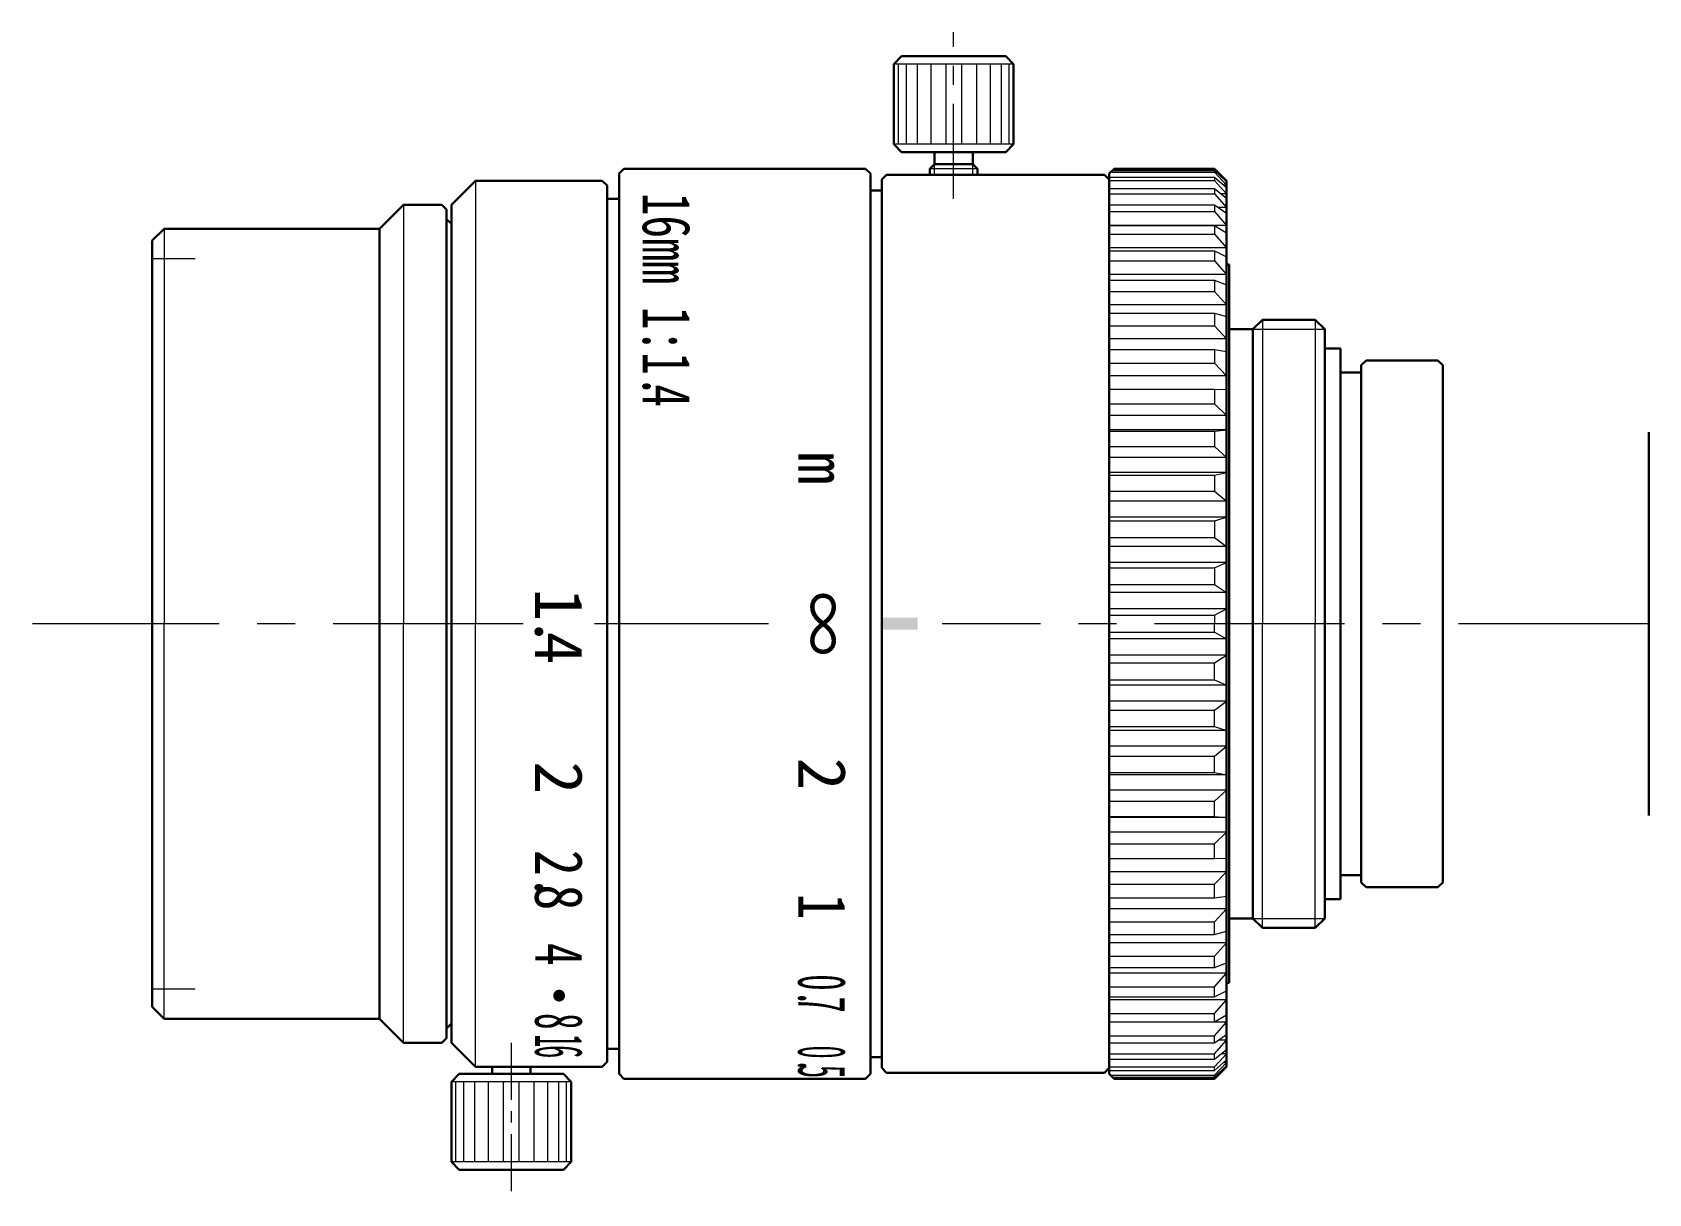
# Model space of a CAD drawing. Header units: millimetres. Extents: x 18 to 85.5, y 26.2 to 74.7.
import ezdxf
from ezdxf.enums import TextEntityAlignment as Align

# ---------------------------------------------------------------- set-up
doc = ezdxf.new("R2010")
doc.units = ezdxf.units.MM
doc.header["$LTSCALE"] = 0.25
doc.linetypes.add('CENTER', pattern=[50.8, 31.75, -6.35, 6.35, -6.35])
doc.layers.add('00_補助線', color=252, linetype='Continuous', lineweight=0, plot=False)
for name, color, linetype, lineweight in [('01_外形線', 7, 'Continuous', 30), ('02_ﾈｼﾞ（断面）・遮光線仕切り', 7, 'Continuous', 20), ('03_ﾈｼﾞ・ﾛｰﾚｯﾄ・遮光線', 7, 'Continuous', 9), ('04_中心線', 1, 'CENTER', 20), ('06_面取線', 7, 'Continuous', 9), ('09_文字', 2, 'Continuous', 20)]:
    doc.layers.add(name, color=color, linetype=linetype, lineweight=lineweight)
doc.styles.add('VS Standard', font='', dxfattribs={"height": 3})
doc.styles.get('VS Standard').set_extended_font_data('MS Gothic')

msp = doc.modelspace()

# ---------------------------------------------------------------- hatches: boundary and pattern name
at = {"layer": '01_外形線'}
h = msp.add_hatch(color=256, dxfattribs=at)
h.dxf.hatch_style = 1
h.paths.add_polyline_path([(54.956, 50.25), (53.456, 50.25), (53.456, 49.75), (54.956, 49.75)])
at = {"layer": '09_文字'}
h = msp.add_hatch(color=256, dxfattribs=at)
h.dxf.hatch_style = 1
h.paths.add_polyline_path([(39.982, 34.22, 1), (39.982, 34.72, 1)])

# ---------------------------------------------------------------- linework, layer by layer
at = {"layer": '00_補助線'}
for p, q in [((22.982, 65.25), (24.782, 65.25)), ((22.982, 34.75), (24.782, 34.75))]:
    msp.add_line(p, q, dxfattribs=at)
at = {"layer": '01_外形線'}
for p, q in [((54.281, 73.7), (53.956, 73.375)), ((58.631, 73.7), (54.281, 73.7)), ((58.631, 73.7), (58.956, 73.375)), ((53.956, 70.025), (53.956, 73.375)), ((58.956, 70.025), (58.956, 73.375)), ((54.281, 69.7), (53.956, 70.025)), ((58.631, 69.7), (54.281, 69.7)), ((55.656, 69.2), (55.656, 69.7)), ((57.256, 69.2), (57.256, 69.7)), ((58.631, 69.7), (58.956, 70.025)), ((42.682, 69), (42.482, 68.8)), ((42.682, 69), (52.782, 69)), ((52.982, 68.8), (52.782, 69)), ((55.456, 69), (55.656, 69.2)), ((55.456, 68.75), (55.456, 69)), ((57.256, 69.2), (55.656, 69.2)), ((57.256, 69.2), (57.456, 69)), ((57.456, 68.75), (57.456, 69)), ((62.956, 68.8), (63.156, 69)), ((63.156, 69), (67.356, 69)), ((67.356, 69), (67.856, 68.5)), ((35.482, 67.5), (36.482, 68.5)), ((36.482, 68.5), (41.782, 68.5)), ((41.982, 68.3), (41.782, 68.5)), ((41.982, 68.3), (41.982, 50)), ((42.482, 50), (42.482, 68.8)), ((52.982, 68.8), (52.982, 50)), ((53.456, 68.55), (53.656, 68.75)), ((53.456, 50), (53.456, 68.55)), ((53.656, 68.75), (62.756, 68.75)), ((62.756, 68.75), (62.956, 68.55)), ((62.956, 50), (62.956, 68.8)), ((67.856, 68.5), (67.856, 50)), ((41.982, 67.75), (42.482, 67.75)), ((52.982, 68.1), (53.456, 68.1)), ((32.482, 66.5), (33.482, 67.5)), ((33.482, 67.5), (35.082, 67.5)), ((35.082, 67.5), (35.282, 67.3)), ((35.282, 67.3), (35.282, 50)), ((35.282, 66.9), (35.482, 66.7)), ((35.482, 50), (35.482, 67.5)), ((22.982, 66), (23.482, 66.5)), ((23.482, 66.5), (32.482, 66.5)), ((32.482, 66.5), (32.482, 50)), ((35.482, 66.7), (35.482, 50)), ((22.982, 50), (22.982, 66)), ((67.856, 65), (67.956, 65)), ((67.956, 65), (67.956, 50)), ((67.956, 62.303), (68.956, 62.303)), ((68.956, 62.303), (69.353, 62.7)), ((68.956, 62.303), (68.956, 50)), ((69.353, 62.7), (71.559, 62.7)), ((71.956, 62.303), (71.559, 62.7)), ((71.956, 62.303), (71.956, 50)), ((72.618, 61.5), (71.956, 61.5)), ((72.618, 50), (72.618, 61.5)), ((73.482, 60.8), (73.682, 61)), ((73.482, 50), (73.482, 60.8)), ((73.682, 61), (76.682, 61)), ((76.682, 61), (76.882, 60.8)), ((76.882, 60.8), (76.882, 50)), ((72.618, 60.5), (73.482, 60.5)), ((85.482, 42), (85.482, 58)), ((22.982, 50), (22.982, 34)), ((32.482, 33.5), (32.482, 50)), ((35.282, 32.7), (35.282, 50)), ((35.482, 50), (35.482, 32.5)), ((41.982, 31.7), (41.982, 50)), ((42.482, 50), (42.482, 31.2)), ((52.982, 31.2), (52.982, 50)), ((53.456, 50), (53.456, 31.45)), ((62.956, 50), (62.956, 31.2)), ((67.856, 31.5), (67.856, 50)), ((67.956, 35), (67.956, 50)), ((68.956, 37.697), (68.956, 50)), ((71.956, 37.697), (71.956, 50)), ((72.618, 50), (72.618, 38.5)), ((73.482, 50), (73.482, 39.2)), ((76.882, 39.2), (76.882, 50)), ((72.618, 39.5), (73.482, 39.5)), ((73.482, 39.2), (73.682, 39)), ((76.682, 39), (76.882, 39.2)), ((72.618, 38.5), (71.956, 38.5)), ((73.682, 39), (76.682, 39)), ((67.956, 37.697), (68.956, 37.697)), ((68.956, 37.697), (69.353, 37.3)), ((69.353, 37.3), (71.559, 37.3)), ((71.956, 37.697), (71.559, 37.3)), ((67.856, 35), (67.956, 35)), ((22.982, 34), (23.482, 33.5)), ((23.482, 33.5), (32.482, 33.5)), ((32.482, 33.5), (33.482, 32.5)), ((35.282, 33.1), (35.482, 33.3)), ((33.482, 32.5), (35.082, 32.5)), ((35.082, 32.5), (35.282, 32.7)), ((35.482, 32.5), (36.482, 31.5)), ((41.982, 32.25), (42.482, 32.25)), ((52.982, 31.9), (53.456, 31.9)), ((35.807, 31.2), (35.482, 30.875)), ((40.157, 31.2), (35.807, 31.2)), ((36.482, 31.5), (41.782, 31.5)), ((37.182, 31.5), (37.182, 31.2)), ((38.782, 31.5), (38.782, 31.2)), ((40.157, 31.2), (40.482, 30.875)), ((41.982, 31.7), (41.782, 31.5)), ((42.682, 31), (42.482, 31.2)), ((52.982, 31.2), (52.782, 31)), ((53.456, 31.45), (53.656, 31.25)), ((53.656, 31.25), (62.756, 31.25)), ((62.756, 31.25), (62.956, 31.45)), ((62.956, 31.2), (63.156, 31)), ((67.356, 31), (67.856, 31.5)), ((35.482, 30.875), (35.482, 27.525)), ((40.482, 30.875), (40.482, 27.525)), ((42.682, 31), (52.782, 31)), ((63.156, 31), (67.356, 31)), ((35.807, 27.2), (35.482, 27.525)), ((40.157, 27.2), (35.807, 27.2)), ((40.157, 27.2), (40.482, 27.525))]:
    msp.add_line(p, q, dxfattribs=at)
at = {"layer": '02_ﾈｼﾞ（断面）・遮光線仕切り'}
for p, q in [((55.656, 68.75), (55.656, 69.2)), ((57.256, 68.75), (57.256, 69.2)), ((68.956, 62.303), (71.956, 62.303)), ((68.956, 37.697), (71.956, 37.697))]:
    msp.add_line(p, q, dxfattribs=at)
at = {"layer": '03_ﾈｼﾞ・ﾛｰﾚｯﾄ・遮光線'}
for p, q in [((63.012, 68.856), (67.356, 68.856)), ((63.085, 68.93), (67.356, 68.93)), ((67.356, 68.93), (67.856, 68.454)), ((67.356, 68.856), (67.856, 68.322)), ((62.956, 68.655), (67.356, 68.655)), ((62.956, 68.508), (67.356, 68.508)), ((62.956, 68.176), (67.356, 68.176)), ((67.356, 68.655), (67.856, 68.216)), ((67.356, 68.508), (67.856, 67.955)), ((67.356, 68.176), (67.856, 67.779)), ((67.856, 68.322), (67.735, 68.322)), ((62.956, 67.958), (67.356, 67.958)), ((67.356, 67.958), (67.856, 67.39)), ((67.856, 67.955), (67.635, 67.955)), ((62.956, 67.498), (67.356, 67.498)), ((62.956, 67.211), (67.356, 67.211)), ((67.356, 67.498), (67.856, 67.147)), ((67.356, 67.211), (67.856, 66.635)), ((67.856, 67.39), (67.51, 67.39)), ((67.856, 66.635), (62.956, 66.635)), ((62.956, 66.628), (67.356, 66.628)), ((62.956, 66.275), (67.356, 66.275)), ((67.356, 66.628), (67.856, 66.327)), ((67.356, 66.275), (67.856, 65.698)), ((67.856, 65.698), (62.956, 65.698)), ((62.956, 65.576), (67.356, 65.576)), ((67.356, 65.576), (67.856, 65.328)), ((62.956, 65.161), (67.356, 65.161)), ((67.356, 65.161), (67.856, 64.589)), ((67.856, 64.589), (62.956, 64.589)), ((62.956, 64.354), (67.356, 64.354)), ((67.356, 64.354), (67.856, 64.161)), ((62.956, 63.881), (67.356, 63.881)), ((67.356, 63.881), (67.856, 63.319)), ((67.856, 63.319), (62.956, 63.319)), ((62.956, 62.974), (67.356, 62.974)), ((67.356, 62.974), (67.856, 62.839)), ((62.956, 62.449), (67.356, 62.449)), ((67.356, 62.449), (67.856, 61.904)), ((67.856, 61.904), (62.956, 61.904)), ((62.956, 61.452), (67.356, 61.452)), ((67.356, 61.452), (67.856, 61.377)), ((62.956, 60.88), (67.356, 60.88)), ((67.356, 60.88), (67.856, 60.359)), ((67.856, 60.359), (62.956, 60.359)), ((62.956, 59.804), (67.356, 59.804)), ((67.356, 59.804), (67.856, 59.789)), ((62.956, 59.192), (67.356, 59.192)), ((67.356, 59.192), (67.856, 58.7)), ((67.856, 58.7), (62.956, 58.7)), ((67.856, 58.095), (62.956, 58.095)), ((67.356, 58.049), (67.856, 58.095)), ((62.956, 58.049), (67.356, 58.049)), ((62.956, 57.404), (67.356, 57.404)), ((67.356, 57.404), (67.856, 56.946)), ((67.856, 56.946), (62.956, 56.946)), ((67.856, 56.312), (62.956, 56.312)), ((62.956, 56.206), (67.356, 56.206)), ((67.356, 56.206), (67.856, 56.312)), ((62.956, 55.534), (67.356, 55.534)), ((67.356, 55.534), (67.856, 55.115)), ((67.856, 55.115), (62.956, 55.115)), ((67.856, 54.459), (62.956, 54.459)), ((62.956, 54.295), (67.356, 54.295)), ((67.356, 54.295), (67.856, 54.459)), ((62.956, 53.604), (67.356, 53.604)), ((67.356, 53.604), (67.856, 53.229)), ((67.856, 53.229), (62.956, 53.229)), ((67.856, 52.558), (62.956, 52.558)), ((62.956, 52.337), (67.356, 52.337)), ((67.356, 52.337), (67.856, 52.558)), ((62.956, 51.634), (67.356, 51.634)), ((67.856, 51.307), (62.956, 51.307)), ((67.356, 51.634), (67.856, 51.307)), ((67.856, 50.629), (62.956, 50.629)), ((67.356, 50.353), (67.856, 50.629)), ((62.956, 50.353), (67.356, 50.353)), ((62.956, 49.647), (67.356, 49.647)), ((67.856, 49.371), (62.956, 49.371)), ((67.356, 49.647), (67.856, 49.371)), ((67.856, 48.693), (62.956, 48.693)), ((67.356, 48.366), (67.856, 48.693)), ((62.956, 48.366), (67.356, 48.366)), ((62.956, 47.663), (67.356, 47.663)), ((67.856, 47.442), (62.956, 47.442)), ((67.356, 47.663), (67.856, 47.442)), ((67.856, 46.771), (62.956, 46.771)), ((67.356, 46.396), (67.856, 46.771)), ((62.956, 46.396), (67.356, 46.396)), ((62.956, 45.705), (67.356, 45.705)), ((67.856, 45.541), (62.956, 45.541)), ((67.356, 45.705), (67.856, 45.541)), ((67.856, 44.885), (62.956, 44.885)), ((67.356, 44.466), (67.856, 44.885)), ((62.956, 44.466), (67.356, 44.466)), ((62.956, 43.794), (67.356, 43.794)), ((67.856, 43.688), (62.956, 43.688)), ((67.356, 43.794), (67.856, 43.688)), ((67.856, 43.054), (62.956, 43.054)), ((62.956, 42.596), (67.356, 42.596)), ((67.356, 42.596), (67.856, 43.054)), ((62.956, 41.951), (67.356, 41.951)), ((67.856, 41.905), (62.956, 41.905)), ((67.356, 41.951), (67.856, 41.905)), ((67.856, 41.3), (62.956, 41.3)), ((67.356, 40.808), (67.856, 41.3)), ((62.956, 40.808), (67.356, 40.808)), ((62.956, 40.196), (67.356, 40.196)), ((67.356, 40.196), (67.856, 40.211)), ((67.856, 39.641), (62.956, 39.641)), ((67.356, 39.12), (67.856, 39.641)), ((62.956, 39.12), (67.356, 39.12)), ((62.956, 38.548), (67.356, 38.548)), ((67.356, 38.548), (67.856, 38.623)), ((67.856, 38.096), (62.956, 38.096)), ((67.356, 37.551), (67.856, 38.096)), ((62.956, 37.551), (67.356, 37.551)), ((67.356, 37.026), (67.856, 37.161)), ((62.956, 37.026), (67.356, 37.026)), ((67.856, 36.681), (62.956, 36.681)), ((67.356, 36.119), (67.856, 36.681)), ((62.956, 36.119), (67.356, 36.119)), ((67.356, 35.646), (67.856, 35.839)), ((62.956, 35.646), (67.356, 35.646)), ((67.856, 35.411), (62.956, 35.411)), ((67.356, 34.839), (67.856, 35.411)), ((62.956, 34.839), (67.356, 34.839)), ((67.356, 34.424), (67.856, 34.672)), ((62.956, 34.424), (67.356, 34.424)), ((67.856, 34.302), (62.956, 34.302)), ((67.356, 33.725), (67.856, 34.302)), ((62.956, 33.725), (67.356, 33.725)), ((62.956, 33.372), (67.356, 33.372)), ((67.856, 33.365), (62.956, 33.365)), ((67.356, 33.372), (67.856, 33.673)), ((67.356, 32.789), (67.856, 33.365)), ((62.956, 32.789), (67.356, 32.789)), ((62.956, 32.502), (67.356, 32.502)), ((67.356, 32.502), (67.856, 32.853)), ((67.356, 32.042), (67.856, 32.61)), ((67.856, 32.61), (67.51, 32.61)), ((62.956, 32.042), (67.356, 32.042)), ((62.956, 31.824), (67.356, 31.824)), ((67.356, 31.824), (67.856, 32.221)), ((67.356, 31.492), (67.856, 32.045)), ((67.356, 31.345), (67.856, 31.784)), ((67.856, 32.045), (67.635, 32.045)), ((62.956, 31.492), (67.356, 31.492)), ((62.956, 31.345), (67.356, 31.345)), ((63.012, 31.144), (67.356, 31.144)), ((63.085, 31.07), (67.356, 31.07)), ((67.356, 31.144), (67.856, 31.678)), ((67.356, 31.07), (67.856, 31.546)), ((67.856, 31.678), (67.735, 31.678))]:
    msp.add_line(p, q, dxfattribs=at)
at = {"layer": '04_中心線', "ltscale": 0.5}
msp.add_line((56.456, 67.75), (56.456, 74.7), dxfattribs=at)
at = {"layer": '04_中心線'}
for p, q in [((38.485, 50), (17.982, 50)), ((48.718, 50), (41.455, 50)), ((85.482, 50), (55.982, 50))]:
    msp.add_line(p, q, dxfattribs=at)
at = {"layer": '04_中心線', "ltscale": 0.3}
msp.add_line((37.982, 32.5), (37.982, 26.2), dxfattribs=at)
at = {"layer": '06_面取線'}
for p, q in [((58.956, 73.375), (53.956, 73.375)), ((54.146, 73.375), (54.146, 70.025)), ((54.472, 73.375), (54.472, 70.025)), ((54.934, 73.375), (54.934, 70.025)), ((55.499, 73.375), (55.499, 70.025)), ((56.13, 73.375), (56.13, 70.025)), ((56.782, 73.375), (56.782, 70.025)), ((57.413, 73.375), (57.413, 70.025)), ((57.978, 73.375), (57.978, 70.025)), ((58.439, 73.375), (58.439, 70.025)), ((58.766, 73.375), (58.766, 70.025)), ((58.956, 70.025), (53.956, 70.025)), ((57.456, 69), (55.456, 69)), ((67.356, 68.93), (67.356, 68.856)), ((67.356, 68.655), (67.356, 68.508)), ((67.356, 68.176), (67.356, 67.958)), ((67.356, 67.498), (67.356, 67.211)), ((23.482, 66.5), (23.482, 50)), ((67.356, 66.628), (67.356, 66.275)), ((67.356, 65.576), (67.356, 65.161)), ((67.356, 64.354), (67.356, 63.881)), ((67.356, 62.974), (67.356, 62.449)), ((69.353, 62.7), (69.353, 50)), ((71.559, 62.7), (71.559, 50)), ((67.356, 61.452), (67.356, 60.88)), ((67.356, 59.804), (67.356, 59.192)), ((67.356, 58.049), (67.356, 57.404)), ((67.356, 56.206), (67.356, 55.534)), ((67.356, 54.295), (67.356, 53.604)), ((67.356, 52.337), (67.356, 51.634)), ((23.482, 33.5), (23.482, 50)), ((67.356, 50.353), (67.356, 50)), ((67.356, 49.647), (67.356, 50)), ((69.353, 37.3), (69.353, 50)), ((71.559, 37.3), (71.559, 50)), ((67.356, 47.663), (67.356, 48.366)), ((67.356, 45.705), (67.356, 46.396)), ((67.356, 43.794), (67.356, 44.466)), ((67.356, 41.951), (67.356, 42.596)), ((67.356, 40.196), (67.356, 40.808)), ((67.356, 38.548), (67.356, 39.12)), ((67.356, 37.026), (67.356, 37.551)), ((67.356, 35.646), (67.356, 36.119)), ((67.356, 34.424), (67.356, 34.839)), ((67.356, 33.372), (67.356, 33.725)), ((67.356, 32.502), (67.356, 32.789)), ((67.356, 31.824), (67.356, 32.042)), ((67.356, 31.345), (67.356, 31.492)), ((67.356, 31.07), (67.356, 31.144)), ((40.482, 30.875), (35.482, 30.875)), ((35.672, 27.525), (35.672, 30.875)), ((35.998, 27.525), (35.998, 30.875)), ((36.46, 27.525), (36.46, 30.875)), ((37.025, 27.525), (37.025, 30.875)), ((37.656, 27.525), (37.656, 30.875)), ((38.308, 27.525), (38.308, 30.875)), ((38.939, 27.525), (38.939, 30.875)), ((39.504, 27.525), (39.504, 30.875)), ((39.965, 27.525), (39.965, 30.875)), ((40.292, 27.525), (40.292, 30.875)), ((40.482, 27.525), (35.482, 27.525))]:
    msp.add_line(p, q, dxfattribs=at)
at = {"layer": '06_面取線', "lineweight": 20}
for p, q in [((36.482, 68.5), (36.482, 50)), ((33.482, 67.5), (33.482, 50)), ((33.482, 32.5), (33.482, 50)), ((36.482, 31.5), (36.482, 50))]:
    msp.add_line(p, q, dxfattribs=at)

# ---------------------------------------------------------------- texts
at = {"layer": '09_文字', "style": 'VS Standard'}
for s, width, p in [('16mm 1:1.', 0.7, (45.474, 63.723)), ('4', 0.7, (45.474, 59.522)), ('2', 0.8, (40.977, 40.019)), ('.', 0.8, (40.98, 38.989)), ('8', 0.8, (40.98, 38.573)), ('1', 0.8, (51.967, 38.198)), ('4', 0.7, (40.982, 36.198)), ('0', 0.5, (51.966, 35.02)), ('.', 0.5, (51.969, 34.363)), ('7', 0.5, (51.969, 34.099)), ('8', 0.5, (40.982, 33.398)), ('1', 0.4, (40.98, 32.585)), ('6', 0.4, (40.978, 32.13)), ('0', 0.4, (51.966, 32.114)), ('.', 0.4, (51.969, 31.556)), ('5', 0.4, (51.969, 31.303))]:
    msp.add_text(s, height=2, rotation=270, dxfattribs=dict(at, width=width)).set_placement(p, align=Align.TOP_CENTER)
for s, p in [('m', (51.967, 56.498)), ('1', (40.977, 50.793)), ('∞', (51.982, 50)), ('.', (40.98, 49.671)), ('4', (40.98, 48.985)), ('2', (40.977, 43.573)), ('2', (51.967, 43.731))]:
    msp.add_text(s, height=2, rotation=270, dxfattribs=at).set_placement(p, align=Align.TOP_CENTER)

doc.saveas('drawing.dxf')
